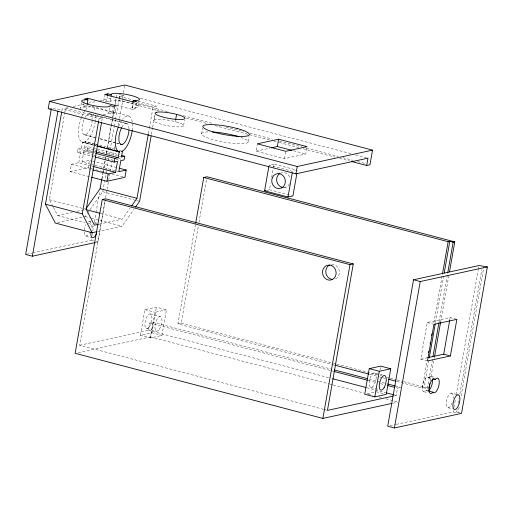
<?xml version="1.0" encoding="UTF-8"?>
<svg xmlns="http://www.w3.org/2000/svg" width="513" height="513" viewBox="0 0 513 513"><rect width="100%" height="100%" fill="white"/><g stroke="black" fill="none" stroke-linecap="round" stroke-linejoin="round"><path stroke-width="0.38" stroke-dasharray="2.56 1.92" d="M61.842 111.225L62.259 108.865L99.092 118.541L102.363 117.83L101.67 121.78M52.974 206.559L49.395 199.685L64.702 112.886M64.843 112.097L65.536 108.153L67.876 107.64M81.458 102.619L80.426 108.48A14.338 2.636 10 0 1 86.633 107.134L87.024 104.934M89.275 176.639L70.095 171.599L71.384 164.275L78.752 162.672L91.025 165.898M86.633 107.134L83.26 106.242L83.645 104.049M83.773 103.312L84.292 100.388M94.296 156.837L77.412 152.399L78.059 148.738L81.336 148.026L93.61 151.252M78.752 162.672L80.688 151.688L92.962 154.913M81.336 148.026L82.343 142.293L83.164 142.114L96.207 145.545M91.231 164.378L82.022 161.961L83.959 150.976L87.236 150.264L94.911 152.284M93.815 149.738L84.607 147.314L85.62 141.582L94.828 144.006M87.236 150.264L87.883 146.603L119.337 154.875M70.095 171.599L88.101 167.68L89.39 160.357L91.692 160.967M98.676 120.908L99.092 118.541M103.626 101.08L104.658 95.226M105.05 101.478L106.601 101.144L107.377 96.745M106.601 101.144L109.974 102.029L110.879 96.899M103.158 114.284A14.338 2.636 10 0 0 108.621 112.911L109.526 107.781M108.621 112.911L111.994 113.796L113.155 107.204M101.818 179.184L103.068 172.086M103.209 171.297L103.626 168.931M103.761 168.142L105.293 159.46M105.434 158.671L105.71 157.093M106.409 153.15L107.243 148.411M107.384 147.622L112.668 117.637M112.809 116.849L114.476 107.384M115.034 104.229L116.009 98.701M32.665 252.922L91.134 240.212L91.41 238.641M91.968 235.493L93.635 226.041M94.328 222.103L95.854 213.446M95.995 212.658L99.74 191.394M101.965 178.8L102.799 174.074M102.933 173.285L103.35 170.925M103.908 167.777L105.159 160.691M105.293 159.902L105.851 156.754M106.403 153.605L107.102 149.668M107.236 148.879L112.514 118.958M112.655 118.17L114.598 107.146M114.732 106.364L116.124 98.49M116.265 97.701L116.817 94.552M111.994 113.796L115.098 113.123L116.13 107.262M87.524 213.28L102.754 191.715L106.364 171.233M106.505 170.444L108.031 161.781M108.172 160.999L108.73 157.844M109.282 154.695L109.981 150.758M110.115 149.969L114.142 127.128M114.284 126.339L115.393 120.042M115.534 119.253L119.003 99.56M119.144 98.778L119.561 96.412L123.652 95.521L123.235 97.887M119.196 98.913L119.971 94.514M122.485 98.124L123.3 93.494M123.434 92.725L124.794 85.017M96.271 242.316L97.829 241.976L105.05 201.032M105.607 197.883L106.993 190.009M107.134 189.22L112.129 160.877M113.104 155.362L114.072 149.854M114.213 149.065L114.765 145.916M118.375 125.441L119.491 119.144M119.625 118.356L123.094 98.676M323.575 409.368L79.695 345.268L105.383 199.602M136.368 102.837L135.336 108.692L131.963 107.807L132.732 103.414M116.348 105.197L132.232 109.365L133.265 103.511M138.164 106.46L139.068 101.33M148.385 133.63L149.219 128.898M149.36 128.109L153.111 106.807L156.388 106.095L155.413 111.603M151.386 134.444L152.502 128.147M152.637 127.359L154.862 114.758M153.906 120.811L154.939 114.95M175.292 121.677L175.549 120.209M140.415 335.29L144.935 309.66L156.394 307.172L166.443 309.807L161.922 335.438L150.463 337.926L140.415 335.29L151.88 332.796L161.922 335.438M183.609 125.377L184.513 120.254M79.695 345.268L148.456 330.327L149.745 323.004L153.021 322.292L331.866 369.296M78.239 352.63L150.437 336.938L153.021 322.292M150.463 337.926L154.984 312.302L166.443 309.807M151.88 332.796L156.394 307.172M201.558 134.002L202.59 128.141M334.155 364.987L177.921 323.921L195.415 224.713M177.921 323.921L181.198 323.209L198.416 225.579M198.967 222.43L206.463 179.909M248.119 141.671L249.023 136.541M306.819 148.142L305.786 154.003L284.503 158.626L256.045 151.143L257.34 143.826M266.677 190.361L269.485 189.752L270.575 183.539M271.672 177.325L273.179 168.783M273.32 168.007L274 164.122L297.437 170.284M284.503 158.626L285.792 151.303M380.024 370.008L380.71 366.128M394.644 395.78L396.203 395.44L397.498 388.117L400.114 387.552M427.483 360.94L420.788 359.177L427.239 322.568L450.164 317.585L456.115 319.15M396.799 381.448L422.327 388.161L427.047 361.389M433.851 322.805L442.039 276.353M422.327 388.161L423.962 387.802L428.823 360.248M435.486 322.453L443.674 275.994M432.446 359.549L427.31 388.681L423.962 387.802M439.109 321.76L447.304 275.301M430.195 381.242L434.081 359.196M434.222 358.407L434.498 356.83M440.609 322.19L448.939 274.949M449.747 319.92L450.164 317.585M396.286 424.36L453.191 411.99L453.473 410.419M454.024 407.271L455.557 398.607M456.249 394.67L478.187 270.268M478.321 269.479L478.738 267.119M453.191 411.99L456.544 412.875L457.096 409.72M458.205 403.423L459.18 397.915M459.872 393.978L481.81 269.569M456.544 412.875L458.18 412.516L459.289 406.219M461.097 395.985L483.862 266.856M57.591 222.552L85.216 216.544L87.063 213.934M99.092 224.168L122.286 219.134L130.09 208.086M97.489 231.562L122.043 226.227L134.047 209.233M335.521 278.854L337.015 277.86A7.567 6.784 77.7 0 0 338.76 268.992L336.47 265.914L333.149 264.439A7.567 6.784 77.7 0 0 331.366 264.445M129 128.93A10.901 4.393 -75.3 0 0 126.948 123.46L90.121 113.777L88.961 113.687L87.678 114.309A10.901 4.393 -75.3 0 0 85.081 117.503M83.946 119.85A10.901 4.393 -75.3 0 0 84.081 134.701L85.241 134.797L86.524 134.169A10.901 4.393 -75.3 0 0 92.141 120.517M94.777 144.384L84.799 141.761L86.12 141.12A18.532 7.471 -75.3 0 0 95.123 122.498M126.948 123.46L125.788 123.364L124.505 123.992A10.901 4.393 -75.3 0 0 121.908 127.179M456.467 394.439L451.26 393.067L450.388 393.356A7.567 3.046 -75.3 0 0 446.381 401.532A7.567 3.046 -75.3 0 0 448.189 407.777L452.652 408.951M448.189 407.777L449.061 407.489A7.567 3.046 -75.3 0 0 452.171 402.795M48.857 108.564L51.473 107.993L58.168 109.75L62.259 108.865M73.346 106.454L84.273 104.081M88.178 103.235L95.989 101.536M99.888 100.689L113.161 97.803M83.26 106.242L86.364 105.569L115.098 113.123M120.247 100.093L118.939 100.375L159.197 110.955M132.232 109.365L135.336 108.692M84.799 141.761L85.62 141.582M84.607 147.314L87.883 146.603M77.412 152.399L80.688 151.688M82.022 161.961L89.39 160.357M256.045 151.143L269.729 148.174M274 164.122L269.088 165.192L292.525 171.348L295.334 170.739M53.333 207.246L57.629 215.498L72.314 212.305M76.956 211.298L85.459 209.451M284.285 187.54L285.69 187.239M26.432 254.275L31.889 253.089M420.788 359.177L426.899 357.85M367.026 393.747L374.663 392.086M392.753 403.237L397.408 402.224M390.047 425.713L395.504 424.527M90.891 221.687L88.55 221.462A7.567 3.046 -75.3 0 0 87.64 222.116M96.829 223.386A7.567 3.046 -75.3 0 0 96.098 223.052L95.245 223.219A7.567 3.046 -75.3 0 0 94.334 223.88M84.145 232.043A7.567 3.046 -75.3 0 0 85.927 235.993L86.78 235.826A7.567 3.046 -75.3 0 0 89.448 232.594M91.038 106.364L88.082 107.364A18.532 7.471 -75.3 0 0 85.831 109.577M132.277 121.966A18.532 7.471 -75.3 0 0 129.064 116.137L127.096 115.976L124.909 117.041A18.532 7.471 -75.3 0 0 122.658 119.253M81.452 117.496A18.532 7.471 -75.3 0 0 81.971 142.018L83.164 142.114M140.363 98.342L351.719 153.894M355.592 154.913L366.429 157.76M119.189 94.347L123.652 95.521M119.561 96.412L132.604 99.843M137.971 101.253L156.388 106.095M137.003 102.568L153.111 106.807M134.598 102.921L167.892 111.667M183.378 115.739L213.575 123.671M225.957 126.929L243.765 131.61M249.959 133.239L272.409 139.138M279.38 140.972L301.83 146.872M306.479 148.09L338.221 156.433M342.864 157.658L352.931 160.3M357.574 161.524L366.09 163.762M186.296 118.08L207.977 123.774M214.941 125.608L269.915 140.055M273.782 141.069L278.431 142.293M279.2 142.499L298.56 147.584M303.202 148.802L334.944 157.145M339.593 158.37L349.654 161.011M293.481 150.764L305.786 154.003M129.064 116.137L92.231 106.46A18.532 7.471 -75.3 0 1 95.45 112.289M88.961 113.687L125.788 123.364M65.536 108.153L102.363 117.83M85.241 134.797L99.054 138.427M99.817 138.625L118.997 143.666M84.081 134.701L94.822 137.522M100.195 138.933L115.54 142.967M116.31 143.172L118.606 143.775M269.485 189.752L291.41 195.511M95.591 144.204L98.663 145.012M99.426 145.211L115.54 149.45M119.375 150.456L121.677 151.059M95.54 144.583L97.072 144.987M81.971 142.018L95.014 145.448M82.343 142.293L96.155 145.923M94.584 149.937L96.88 150.54M97.65 150.745L121.434 156.997M94.379 151.457L95.912 151.861M118.695 158.536L120.997 159.139M78.059 148.738L94.937 153.175M83.959 150.976L93.167 153.4M116.188 159.447L120.792 160.659M93.732 155.118L113.681 160.357M92.462 161.165L118.548 168.02M92 164.583L94.302 165.186M95.065 165.391L118.856 171.643M91.795 166.103L93.328 166.507M88.101 167.68L90.403 168.29M91.173 168.488L92.706 168.892M95.771 169.7L100.375 170.906M101.144 171.111L106.512 172.522M111.885 173.933L124.159 177.158M71.384 164.275L90.564 169.316M102.754 191.715L135.746 200.384M136.516 200.583L138.818 201.192M49.395 199.685L86.222 209.362M100.804 213.485L122.286 219.134M85.216 216.544L90.589 217.961M91.352 218.16L122.043 226.227M94.61 222.661L96.098 223.052M57.629 215.498L85.248 222.757M88.319 223.565L92.924 224.777M427.239 322.568L433.196 324.133M85.927 235.993L91.878 237.557M91.134 240.212L93.366 240.802M96.341 241.585L97.829 241.976M431.151 376.452L435.614 377.626M427.874 377.164L432.337 378.337M427.765 391.028A7.567 3.046 -75.3 0 1 426.303 390.406A7.567 3.046 -75.3 0 1 422.507 385.128A7.567 3.046 -75.3 0 1 428.535 377.722L431.51 378.504M144.935 309.66L154.984 312.302M150.226 313.892L160.274 316.527M374.817 372.925A7.567 3.046 -75.3 0 1 374.124 384.859A7.567 3.046 -75.3 0 1 369.225 382.769A7.567 3.046 -75.3 0 1 374.817 372.925L382.544 374.958M181.198 323.209L332.943 363.095M333.719 363.3L336.041 363.909M336.817 364.115L381.717 375.914M387.142 377.337L389.463 377.953M390.233 378.152L396.427 379.78M397.203 379.986L402.622 381.409M403.398 381.614L427.4 387.918M369.732 374.336L379.011 376.773M379.787 376.978L382.108 377.587M382.878 377.792L386.744 378.806M426.303 390.406L427.791 390.797M423.687 391.675L428.15 392.849M369.027 379.062L384.513 383.134M395.35 385.981L400.768 387.411M149.745 323.004L330.141 370.418M330.911 370.617L333.238 371.232M368.077 380.389L376.593 382.627M380.46 383.641L384.333 384.66M395.946 387.713L397.498 388.117M146.59 328.57L156.632 331.206M370.623 387.443L379.126 389.675M148.456 330.327L330.398 378.145M366.782 387.713L385.366 392.592M394.657 395.036L396.203 395.44M458.18 412.516L460.187 413.042M376.189 391.752L383.916 393.785M150.437 336.938L329.282 383.942M330.058 384.147L332.379 384.756M333.155 384.962L364.121 393.099M367.994 394.119L372.637 395.337M378.831 396.966L381.153 397.575M385.802 398.8L398.191 402.051M324.351 409.566L326.672 410.182M240.821 137.343A23.636 4.348 10 0 1 245.336 143.416A23.636 4.348 10 0 1 219.461 141.216L213.78 139.837A23.636 4.348 10 0 1 209.349 131.905M91.853 228.195A7.567 3.046 -75.3 0 1 93.424 224.983M95.707 115.072A18.532 7.471 -75.3 0 1 95.251 121.722M81.734 116.778A18.532 7.471 -75.3 0 1 85.389 110.141M90.121 113.777A10.901 4.393 -75.3 0 1 92.173 119.253M89.403 221.295A7.567 3.046 -75.3 0 1 91.07 227.054M84.254 230.234A7.567 3.046 -75.3 0 1 85.883 224.694M280.143 173.279A7.567 6.784 77.7 0 1 289.903 177.876M289.595 183.609A7.567 6.784 77.7 0 1 283.945 187.546M132.457 123.441A18.532 7.471 -75.3 0 1 132.296 129.847M118.567 126.461A18.532 7.471 -75.3 0 1 121.337 121.074M109.974 102.029A14.338 2.636 10 0 1 130.276 102.895A14.338 2.636 10 0 1 131.963 107.807M451.26 393.067A7.567 3.046 -75.3 0 1 453.178 398.37M428.535 377.722A7.567 3.046 -75.3 0 1 432.286 378.03M178.351 122.569L175.074 121.613A15.127 2.783 10 0 0 156.196 119.439A15.127 2.783 10 0 0 159.165 123.627L162.448 124.582A15.127 2.783 10 0 0 181.326 126.756A15.127 2.783 10 0 0 178.351 122.569M149.251 326.787A7.567 3.046 -75.3 0 0 150.944 314.277A7.567 3.046 -75.3 0 0 145.025 322.626A7.567 3.046 -75.3 0 0 149.251 326.787M159.293 329.429A7.567 3.046 -75.3 0 0 160.986 316.912A7.567 3.046 -75.3 0 0 155.067 325.261A7.567 3.046 -75.3 0 0 159.293 329.429"/><path stroke-width="0.77" d="M366.686 165.487L369.963 164.776L372.547 150.136L124.794 85.017L49.492 101.382L48.196 108.705L295.95 173.817L367.981 158.171L366.686 165.487L351.206 161.422M51.332 108.782L25.65 254.442L32.345 256.205L95.489 242.482M32.345 256.205L57.892 111.327M96.72 231.729L92.116 232.729L55.289 223.052L45.458 204.161L61.707 112.014M87.396 99.708L87.652 98.246L116.387 105.8L113.283 106.473L109.91 105.588A14.338 2.636 10 0 1 89.608 104.723A14.338 2.636 10 0 1 87.928 99.811L84.549 98.919L87.652 98.246M87.152 104.203L87.928 99.811M92.116 232.729L82.285 213.844L98.534 121.696M101.529 122.569L86.222 209.362L94.456 225.181L98.323 224.341M107.506 96.014L107.89 93.821L111.263 94.706A14.338 2.636 10 0 1 131.572 95.572A14.338 2.636 10 0 1 133.252 100.484L132.861 102.683M111.007 96.168L111.263 94.706M85.915 208.804L100.144 188.656L101.818 179.184M393.08 396.119L327.448 410.381L353.271 263.932L105.518 198.82L102.247 199.531L75.135 353.303L322.882 418.416L391.977 403.404M91.577 177.241L106.922 181.275L108.211 173.952L115.579 172.349L117.515 161.371L114.239 162.082L95.059 157.036M114.239 162.082L114.886 158.421L118.163 157.709L119.17 151.976L119.991 151.797L118.798 151.701A18.532 7.471 -75.3 0 1 118.279 127.179M121.639 155.477L124.71 156.285L124.063 159.947L120.792 160.659L118.856 171.643L126.217 170.04L124.928 177.363L106.922 181.275M131.469 206.136L136.971 198.332L148.244 134.419M151.111 136.022L139.581 201.391L135.432 207.271M175.683 119.478L176.587 114.354M195.697 223.142L203.744 177.472L207.021 176.761L454.768 241.879L449.497 271.794M296.892 173.388L292.917 195.908L288.005 196.979L264.573 190.817L268.818 166.744M271.249 147.84L277.328 146.519L278.617 139.196L307.075 146.68L285.792 151.303L257.34 143.826L278.617 139.196M288.005 196.979L292.25 172.9M295.95 173.817L297.239 166.501L372.547 150.136M322.882 418.416L349.994 264.644L353.271 263.932M369.251 368.616L364.73 394.247L374.772 396.882L386.238 394.394L390.752 368.764L380.71 366.128L369.251 368.616L379.293 371.258L390.752 368.764M374.772 396.882L379.293 371.258M413.536 279.771L387.713 426.22L394.407 427.983L461.527 413.395L487.35 266.946L479.02 265.542L413.536 279.771L420.23 281.534L487.35 266.946M394.407 427.983L420.23 281.534M428.573 352.726L428.849 351.155M430.099 344.069L430.375 342.492M431.625 335.406L431.901 333.828M442.456 273.993L448.15 241.706L449.786 241.354L453.133 242.232L454.768 241.879M429.24 357.882L435.21 324.024M444.232 272.845L449.786 241.354M433.004 356.4L438.974 322.542M447.721 272.942L453.133 242.232M428.945 388.328L429.779 383.602M434.639 356.048L440.609 322.19M427.662 357.683L443.707 354.201L449.612 320.702M450.401 355.958L456.859 319.342L433.94 324.325L427.483 360.94L450.401 355.958L443.707 354.201M121.607 127.731A10.901 4.393 -75.3 0 0 120.908 144.377L122.068 144.474L123.351 143.845A10.901 4.393 -75.3 0 0 128.968 130.199M107.89 93.821L104.787 94.495L133.521 102.049L136.625 101.369L133.252 100.484M124.71 156.285L121.434 156.997L122.447 151.264L121.626 151.438L122.953 150.796A18.532 7.471 -75.3 0 0 132.194 130.623M264.573 190.817L265.978 190.515M277.328 146.519L291.942 150.36M49.492 101.382L297.239 166.501M120.536 144.07L122.068 144.474M97.739 145.948L104.646 147.763M106.178 148.167L112.315 149.777M113.854 150.181L118.458 151.393M96.919 146.128L119.17 151.976M203.744 177.472L448.15 241.706M95.912 151.861L118.163 157.709M95.707 153.374L114.886 158.421M119.317 168.226L126.217 170.04M93.328 166.507L115.579 172.349M92.866 169.918L108.211 173.952M100.144 188.656L136.971 198.332M102.247 199.531L349.994 264.644M86.229 209.657L100.035 213.286M45.458 204.161L82.285 213.844M432.998 378.895L435.229 379.485A7.567 3.046 -75.3 0 1 439.025 384.756A7.567 3.046 -75.3 0 1 432.998 392.163L428.535 390.989M334.925 365.185L368.956 374.131M388.296 379.216L396.03 381.249M334.187 369.911L367.481 378.658M387.61 383.948L395.35 385.981M334.008 371.431L367.302 380.184M387.43 385.475L394.401 387.309M332.719 378.754L366.013 387.507M386.142 392.798L393.881 394.83M332.046 279.38L330.308 278.88A7.567 6.784 77.7 0 1 325.787 271.941A7.567 6.784 77.7 0 1 329.673 264.964M212.613 131.995A23.636 4.348 10 0 1 230.209 134.457L235.897 135.83A23.636 4.348 10 0 1 238.827 136.689M96.643 233.216A7.567 3.046 -75.3 0 1 93.475 237.59L92.622 237.756A7.567 3.046 -75.3 0 1 90.955 231.998M283.356 187.534A7.567 6.784 77.7 0 1 276.924 181.839A7.567 6.784 77.7 0 1 279.636 173.593M432.536 379.434A7.567 3.046 -75.3 0 1 428.656 390.598M432.998 392.163A7.567 3.046 -75.3 0 1 429.201 386.892A7.567 3.046 -75.3 0 1 435.229 379.485M457.955 394.83L457.083 395.119A7.567 3.046 -75.3 0 0 453.082 403.295A7.567 3.046 -75.3 0 0 454.884 409.541L455.756 409.246A7.567 3.046 -75.3 0 0 459.757 401.07A7.567 3.046 -75.3 0 0 457.955 394.83M156.651 112.257L156.548 112.276A15.127 2.783 10 0 0 160.46 116.304L163.737 117.259A15.127 2.783 10 0 0 182.615 119.433A15.127 2.783 10 0 0 179.64 115.245L176.363 114.29A15.127 2.783 10 0 0 156.651 112.257M237.186 128.506L231.504 127.134A23.636 4.348 10 0 0 204.36 125.236A23.636 4.348 10 0 0 215.069 132.514L220.757 133.893A23.636 4.348 10 0 0 247.894 135.785A23.636 4.348 10 0 0 237.186 128.506M331.616 265.651L329.872 265.15A7.567 6.784 77.7 0 0 322.658 270.704A7.567 6.784 77.7 0 0 327.031 279.591L328.775 280.092A7.567 6.784 77.7 0 0 335.989 274.532A7.567 6.784 77.7 0 0 331.616 265.651M272.416 177.485A7.567 6.784 77.7 0 0 279.034 188.611A7.567 6.784 77.7 0 0 284.196 177.152A7.567 6.784 77.7 0 0 272.416 177.485M384.166 387.501A7.567 3.046 -75.3 0 0 384.859 375.567A7.567 3.046 -75.3 0 0 379.267 385.404A7.567 3.046 -75.3 0 0 384.166 387.501"/></g></svg>
